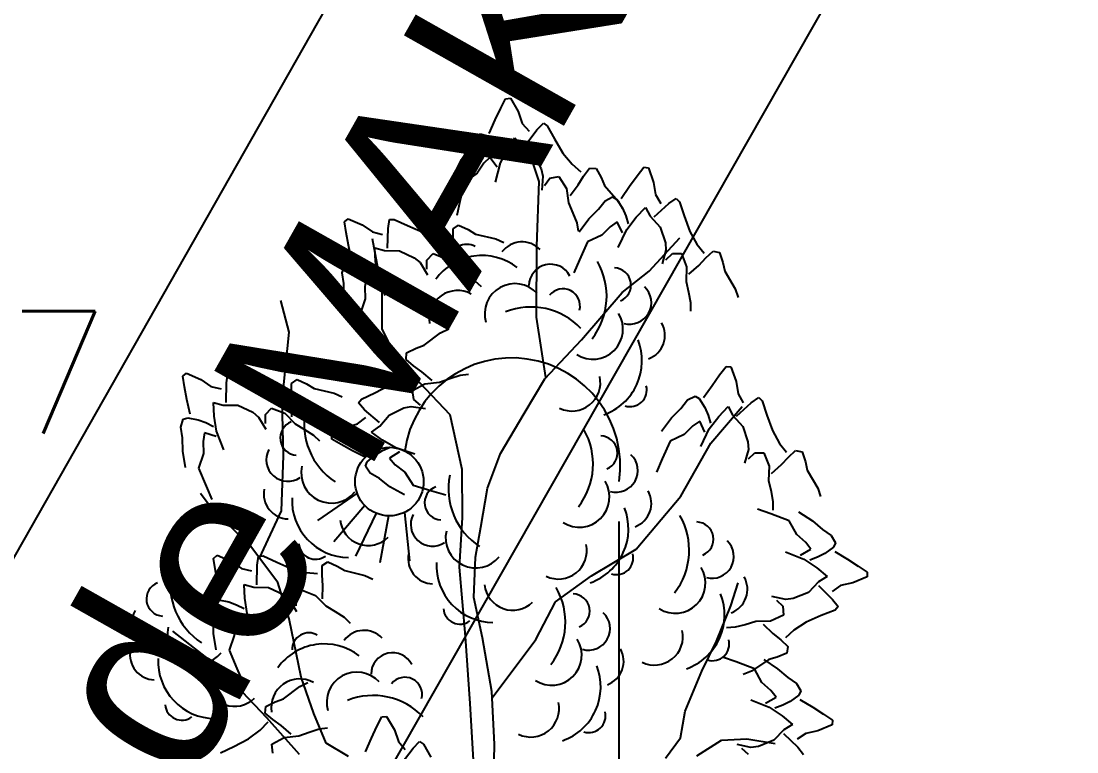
# Model space of a CAD drawing. Header units: millimetres. Extents: x 524954 to 526204, y 9523489 to 9524010.
# Drawn here: x 526067.8 to 526076.41, y 9523978.6 to 9523984.56 of the extents above; entities that cross this region are included whole.
import ezdxf

# ---------------------------------------------------------------- set-up
doc = ezdxf.new("R2010")
doc.units = ezdxf.units.MM
doc.header["$PDMODE"] = 32
doc.header["$PDSIZE"] = 0.5
for name, pattern in [('ACAD_ISO12W100', [21, 12, -3, 0, -3, 0, -3]), ('AXES2', [28.575, 19.05, -3.175, 3.175, -3.175]), ('CACHE2', [4.7625, 3.175, -1.5875])]:
    doc.linetypes.add(name, pattern=pattern)
for name, color, linetype in [('Arbre', 34, 'ACAD_ISO12W100'), ('Axe_Route_Existante', 1, 'AXES2'), ('Bord_Route_Existante', 6, 'Continuous'), ('Réseau_Electrique', 1, 'CACHE2'), ('TopoAlt', 3, 'Continuous'), ('TOPOJIS', 7, 'Continuous'), ('Toponomie', 7, 'CACHE2')]:
    doc.layers.add(name, color=color, linetype=linetype)
doc.layers.add('Bord_Route_Existante_POLY3D', color=6, linetype='Continuous', plot=False)
doc.styles.add('Simplex 1.0', font='Simplex.shx', dxfattribs={"width": 0.99, "height": 1})
doc.styles.get("Standard").update_dxf_attribs({"font": 'arial.ttf'})

# ---------------------------------------------------------------- blocks, each defined once
blk = doc.blocks.new('TCPOINT M')
at = {"color": 0}
blk.add_point((0, 0), dxfattribs=at)
at = {"layer": 'TopoAlt', "style": 'Simplex 1.0', "width": 0.99}
blk.add_attdef('ALT', (0.15, 0.15), '', height=1, dxfattribs=at)
blk = doc.blocks.new('l006')
at = {"color": 0, "linetype": 'Continuous'}
for p, q in [((-0.374983, 0.374983), (0.374983, -0.374983)), ((0.374983, 0.374983), (-0.374983, -0.374983))]:
    blk.add_line(p, q, dxfattribs=at)
at = {"color": 0}
for points in [[(0, 0.374983), (0, 3.874983)], [(-2.13811, 3.780655), (-2.462092, 3.556373)], [(-2.076053, 3.680811), (-2.327604, 3.38372)], [(-1.751571, 3.624204), (-1.711147, 3.227417)], [(-1.982361, 3.616916), (-2.1506, 3.266515)], [(-1.881771, 3.595557), (-1.952051, 3.211468)]]:
    blk.add_lwpolyline(points, dxfattribs=at)
at = {"color": 0, "linetype": 'Continuous'}
blk.add_lwpolyline([(-0.374983, -0.374983), (0.374983, -0.374983), (0.374983, 0.374983), (-0.374983, 0.374983)], close=True, dxfattribs=at)
at = {"color": 0}
blk.add_circle((-1.875, 3.874983), 0.279508, dxfattribs=at)
blk.add_arc((-0.875, 3.999983), 0.883883, 351.869898, 171.869898, dxfattribs=at)
blk = doc.blocks.new('v088')
at = {"color": 3, "linetype": 'Continuous'}
for p, q in [((-0.0686, 12.2238), (-0.0239, 12.3184)), ((-0.0239, 12.3184), (0.0161, 12.3965)), ((0.0161, 12.3965), (0.0546, 12.3999)), ((0.0546, 12.3999), (0.1184, 12.2906)), ((0.1184, 12.2906), (0.1522, 12.1952)), ((-0.1179, 12.1126), (-0.0686, 12.2238)), ((0.1522, 12.1952), (0.2074, 12.1313)), ((0.2717, 12.1435), (0.3242, 12.1966)), ((0.3242, 12.1966), (0.3557, 12.1751)), ((0.3557, 12.1751), (0.415, 12.0689)), ((-0.2828, 11.9912), (-0.2428, 12.0693)), ((-0.2428, 12.0693), (-0.1881, 12.111)), ((-0.1881, 12.111), (-0.1505, 12.0986)), ((-0.1505, 12.0986), (-0.0915, 12.0354)), ((0.0317, 11.9844), (0.0922, 12.0781)), ((0.0922, 12.0781), (0.1437, 12.0135)), ((0.1746, 12.0155), (0.2717, 12.1435)), ((0.415, 12.0689), (0.4841, 11.9528)), ((-0.344, 11.9013), (-0.2828, 11.9912)), ((-0.0915, 12.0354), (-0.0536, 11.98)), ((-0.0536, 11.98), (-0.0225, 11.9193)), ((-0.0252, 11.8718), (0.0317, 11.9844)), ((0.1437, 12.0135), (0.2395, 11.9416)), ((-0.4033, 11.7804), (-0.344, 11.9013)), ((-0.1123, 11.9179), (-0.1618, 11.8694)), ((-0.0542, 11.8389), (-0.1123, 11.9179)), ((0.2395, 11.9416), (0.3048, 11.8248)), ((0.4841, 11.9528), (0.5601, 11.8616)), ((-0.1618, 11.8694), (-0.2169, 11.7884)), ((-0.066, 11.7153), (-0.0252, 11.8718)), ((0.3048, 11.8248), (0.32, 11.7651)), ((0.5601, 11.8616), (0.6304, 11.8005)), ((0.6527, 11.7656), (0.6994, 11.8293)), ((0.6994, 11.8293), (0.7544, 11.828)), ((0.7544, 11.828), (0.796, 11.7537)), ((1.0886, 11.7676), (1.1424, 11.8368)), ((1.1424, 11.8368), (1.1809, 11.833)), ((1.1809, 11.833), (1.2232, 11.7138)), ((-0.3202, 11.714), (-0.3572, 11.5582)), ((-0.2169, 11.7884), (-0.3202, 11.714)), ((0.32, 11.7651), (0.3106, 11.6498)), ((0.3344, 11.6895), (0.378, 11.7487)), ((0.378, 11.7487), (0.4498, 11.7623)), ((0.4498, 11.7623), (0.5114, 11.6644)), ((0.6075, 11.6944), (0.6527, 11.7656)), ((0.796, 11.7537), (0.824, 11.6885)), ((1.027, 11.683), (1.0886, 11.7676)), ((1.2232, 11.7138), (1.2386, 11.6137)), ((0.5114, 11.6644), (0.5299, 11.5465)), ((0.5418, 11.6075), (0.6075, 11.6944)), ((0.824, 11.6885), (0.9344, 11.5607)), ((0.9578, 11.583), (1.027, 11.683)), ((-0.3572, 11.5582), (-0.3824, 11.4437)), ((0.5299, 11.5465), (0.5653, 11.4632)), ((0.7732, 11.4945), (0.827, 11.5637)), ((0.827, 11.5637), (0.8886, 11.5945)), ((0.8886, 11.5945), (0.9232, 11.5753)), ((0.9232, 11.5753), (0.9693, 11.5022)), ((0.9344, 11.5607), (0.97, 11.497)), ((1.2386, 11.6137), (1.2809, 11.5407)), ((1.3463, 11.5407), (1.4079, 11.583)), ((1.4079, 11.583), (1.4348, 11.556)), ((1.4348, 11.556), (1.4733, 11.4406)), ((0.5653, 11.4632), (0.5962, 11.3829)), ((0.6962, 11.4176), (0.7732, 11.4945)), ((0.9693, 11.5022), (0.9963, 11.4406)), ((1.0809, 11.4291), (1.1578, 11.5099)), ((1.1578, 11.5099), (1.1963, 11.4368)), ((1.2271, 11.433), (1.3463, 11.5407)), ((-1.2987, 11.3921), (-1.2695, 11.4174)), ((-1.2853, 11.3054), (-1.2987, 11.3921)), ((-1.2695, 11.4174), (-1.1537, 11.3664)), ((-0.9434, 11.3371), (-0.9319, 11.4109)), ((-0.9319, 11.4109), (-0.8938, 11.412)), ((-0.8938, 11.412), (-0.7835, 11.3608)), ((0.5962, 11.3829), (0.6091, 11.3149)), ((0.6155, 11.3099), (0.6962, 11.4176)), ((0.927, 11.3906), (0.8693, 11.3522)), ((0.9693, 11.3022), (0.927, 11.3906)), ((0.9963, 11.4406), (1.0155, 11.3753)), ((1.004, 11.3291), (1.0809, 11.4291)), ((1.1963, 11.4368), (1.2771, 11.3483)), ((1.4733, 11.4406), (1.5194, 11.3137)), ((-1.266, 11.2026), (-1.2853, 11.3054)), ((-1.1537, 11.3664), (-1.0704, 11.3089)), ((-1.0704, 11.3089), (-0.9882, 11.2895)), ((-0.9469, 11.1764), (-0.9434, 11.3371)), ((-0.7835, 11.3608), (-0.6595, 11.3072)), ((-0.6595, 11.3072), (-0.5444, 11.2779)), ((-0.4131, 11.2545), (-0.4126, 11.3334)), ((-0.4126, 11.3334), (-0.3673, 11.3647)), ((-0.3673, 11.3647), (-0.2901, 11.3288)), ((-0.2901, 11.3288), (-0.2291, 11.2925)), ((-0.2291, 11.2925), (-0.0648, 11.2537)), ((0.8001, 11.2829), (0.6847, 11.2291)), ((0.8693, 11.3522), (0.8001, 11.2829)), ((0.9347, 11.1829), (1.004, 11.3291)), ((1.2771, 11.3483), (1.3194, 11.2214)), ((1.5194, 11.3137), (1.5771, 11.2099)), ((-1.2408, 11.0836), (-1.266, 11.2026)), ((-0.5444, 11.2779), (-0.4516, 11.2697)), ((-0.4079, 11.1703), (-0.4131, 11.2545)), ((-0.0648, 11.2537), (0.0014, 11.223)), ((0.6847, 11.2291), (0.6193, 11.0829)), ((1.3194, 11.2214), (1.3232, 11.1598)), ((1.5771, 11.2099), (1.6348, 11.1368)), ((-1.0503, 11.1789), (-0.9708, 11.1567)), ((-1.0444, 11.0675), (-1.0503, 11.1789)), ((-0.9708, 11.1567), (-0.851, 11.1547)), ((-0.851, 11.1547), (-0.7296, 11.0984)), ((-0.6257, 11.0796), (-0.5755, 11.1328)), ((-0.5755, 11.1328), (-0.4682, 11.0896)), ((-0.4102, 11.0614), (-0.4079, 11.1703)), ((1.3232, 11.1598), (1.2925, 11.0483)), ((1.3232, 11.0829), (1.3771, 11.1329)), ((1.3771, 11.1329), (1.4502, 11.1329)), ((1.4502, 11.1329), (1.4925, 11.0252)), ((1.6502, 11.0983), (1.7079, 11.1522)), ((1.7079, 11.1522), (1.7617, 11.1406)), ((1.7617, 11.1406), (1.7887, 11.0598)), ((-1.3166, 10.9752), (-1.2967, 11.0411)), ((-1.2967, 11.0411), (-1.2589, 11.0531)), ((-1.2589, 11.0531), (-1.1741, 11.0365)), ((-1.1741, 11.0365), (-1.1109, 11.0139)), ((-1.0245, 10.9429), (-1.0444, 11.0675)), ((-0.7296, 11.0984), (-0.6822, 11.0589)), ((-0.6822, 11.0589), (-0.6222, 10.96)), ((-0.6263, 11.0061), (-0.6257, 11.0796)), ((-0.4682, 11.0896), (-0.3841, 11.005)), ((0.6193, 11.0829), (0.5731, 10.9752)), ((1.4925, 11.0252), (1.4886, 10.906)), ((1.5117, 10.9637), (1.5925, 11.0368)), ((1.5925, 11.0368), (1.6502, 11.0983)), ((1.7887, 11.0598), (1.8041, 10.9906)), ((-1.3032, 10.8885), (-1.3166, 10.9752)), ((-1.1109, 11.0139), (-1.0501, 10.983)), ((-0.9657, 10.7922), (-1.0245, 10.9429)), ((-0.3841, 11.005), (-0.3065, 10.9583)), ((-0.3065, 10.9583), (-0.2344, 10.9114)), ((1.8041, 10.9906), (1.8887, 10.8444)), ((-1.3, 10.7798), (-1.3032, 10.8885)), ((-1.122, 10.9292), (-1.1336, 10.8608)), ((-1.1336, 10.8608), (-1.1308, 10.7629)), ((-1.0286, 10.8992), (-1.122, 10.9292)), ((-0.2344, 10.9114), (-0.1841, 10.8638)), ((1.4886, 10.906), (1.5079, 10.8175)), ((-1.2771, 10.6471), (-1.3, 10.7798)), ((1.5079, 10.8175), (1.5233, 10.7329)), ((1.8887, 10.8444), (1.9118, 10.7752)), ((-1.1308, 10.7629), (-1.1708, 10.642)), ((1.5233, 10.7329), (1.5233, 10.6636)), ((-1.1708, 10.642), (-1.1094, 10.4942)), ((-0.514, 10.4875), (-0.4484, 10.5194)), ((-1.1094, 10.4942), (-1.0628, 10.3867)), ((-0.648, 10.3846), (-0.514, 10.4875)), ((-0.7912, 10.3231), (-0.7146, 10.3603)), ((-0.7146, 10.3603), (-0.648, 10.3846)), ((-0.7957, 10.2682), (-0.7912, 10.3231)), ((-0.7348, 10.218), (-0.7957, 10.2682)), ((-0.8359, 10.1311), (-0.7709, 10.1978)), ((-0.6662, 10.1688), (-0.7348, 10.218)), ((-0.5833, 10.0982), (-0.6662, 10.1688)), ((1.7617, 10.1424), (1.8156, 10.2117)), ((1.8156, 10.2117), (1.8541, 10.2078)), ((1.8541, 10.2078), (1.8964, 10.0886)), ((-2.6162, 10.1323), (-2.587, 10.1577)), ((-2.6028, 10.0456), (-2.6162, 10.1323)), ((-2.587, 10.1577), (-2.4712, 10.1066)), ((-2.4712, 10.1066), (-2.3879, 10.0492)), ((-2.2643, 9.9167), (-2.2608, 10.0773)), ((-2.2608, 10.0773), (-2.2494, 10.1511)), ((-2.2494, 10.1511), (-2.2113, 10.1522)), ((-2.2113, 10.1522), (-2.101, 10.101)), ((-2.101, 10.101), (-1.977, 10.0475)), ((-1.7301, 10.0737), (-1.6848, 10.1049)), ((-1.6848, 10.1049), (-1.6075, 10.069)), ((-0.9313, 10.0604), (-0.8359, 10.1311)), ((-0.6418, 10.0712), (-0.5231, 10.0829)), ((-0.5231, 10.0829), (-0.4378, 10.1134)), ((-0.4378, 10.1134), (-0.3559, 10.1397)), ((-0.3559, 10.1397), (-0.2873, 10.1487)), ((1.7002, 10.0578), (1.7617, 10.1424)), ((1.8964, 10.0886), (1.9118, 9.9886)), ((-2.5835, 9.9428), (-2.6028, 10.0456)), ((-2.3879, 10.0492), (-2.3057, 10.0298)), ((-1.977, 10.0475), (-1.8618, 10.0181)), ((-1.8618, 10.0181), (-1.7691, 10.0099)), ((-1.7305, 9.9947), (-1.7301, 10.0737)), ((-1.7254, 9.9105), (-1.7305, 9.9947)), ((-1.6075, 10.069), (-1.5466, 10.0327)), ((-1.5466, 10.0327), (-1.3822, 9.9939)), ((-1.3822, 9.9939), (-1.316, 9.9632)), ((-1.1606, 9.945), (-1.0512, 9.9981)), ((-1.0512, 9.9981), (-0.9313, 10.0604)), ((-0.7431, 10.0152), (-0.6418, 10.0712)), ((-0.7336, 9.9427), (-0.7431, 10.0152)), ((1.631, 9.9578), (1.7002, 10.0578)), ((-2.5582, 9.8238), (-2.5835, 9.9428)), ((-2.3678, 9.9191), (-2.2883, 9.8969)), ((-2.3619, 9.8077), (-2.3678, 9.9191)), ((-1.7277, 9.8016), (-1.7254, 9.9105)), ((-1.1838, 9.9148), (-1.1606, 9.945)), ((-1.1339, 9.8592), (-1.1838, 9.9148)), ((-0.677, 9.8958), (-0.7336, 9.9427)), ((1.4463, 9.8693), (1.5002, 9.9386)), ((1.5002, 9.9386), (1.5617, 9.9693)), ((1.5617, 9.9693), (1.5963, 9.9501)), ((1.5963, 9.9501), (1.6425, 9.877)), ((1.9002, 9.8078), (2.0195, 9.9155)), ((1.9118, 9.9886), (1.9541, 9.9155)), ((2.0195, 9.9155), (2.081, 9.9578)), ((2.081, 9.9578), (2.1079, 9.9309)), ((2.1079, 9.9309), (2.1464, 9.8155)), ((-2.2883, 9.8969), (-2.1685, 9.895)), ((-2.1685, 9.895), (-2.0471, 9.8386)), ((-2.0471, 9.8386), (-1.9997, 9.7992)), ((-1.9438, 9.7464), (-1.9432, 9.8199)), ((-1.9432, 9.8199), (-1.893, 9.873)), ((-1.893, 9.873), (-1.7856, 9.8299)), ((-1.7856, 9.8299), (-1.7015, 9.7452)), ((-1.0116, 9.755), (-1.1339, 9.8592)), ((-0.9342, 9.8156), (-0.8138, 9.874)), ((-0.8138, 9.874), (-0.7533, 9.8858)), ((-0.7533, 9.8858), (-0.6387, 9.8698)), ((1.3694, 9.7924), (1.4463, 9.8693)), ((1.6425, 9.877), (1.6694, 9.8155)), ((1.7541, 9.8039), (1.831, 9.8847)), ((1.831, 9.8847), (1.8695, 9.8116)), ((-2.634, 9.7155), (-2.6142, 9.7814)), ((-2.6142, 9.7814), (-2.5764, 9.7933)), ((-2.5764, 9.7933), (-2.4916, 9.7768)), ((-2.4916, 9.7768), (-2.4283, 9.7541)), ((-2.4283, 9.7541), (-2.3676, 9.7232)), ((-2.3419, 9.6831), (-2.3619, 9.8077)), ((-1.9997, 9.7992), (-1.9397, 9.7002)), ((-1.7015, 9.7452), (-1.624, 9.6985)), ((-1.2895, 9.7147), (-1.1923, 9.7429)), ((-1.1923, 9.7429), (-1.1254, 9.7944)), ((-1.0114, 9.724), (-0.9342, 9.8156)), ((1.2886, 9.6847), (1.3694, 9.7924)), ((1.6002, 9.7655), (1.5425, 9.727)), ((1.6425, 9.677), (1.6002, 9.7655)), ((1.6694, 9.8155), (1.6887, 9.7501)), ((1.6771, 9.7039), (1.7541, 9.8039)), ((1.8695, 9.8116), (1.9502, 9.7232)), ((2.1464, 9.8155), (2.1926, 9.6885)), ((-2.6206, 9.6288), (-2.634, 9.7155)), ((-2.4395, 9.6694), (-2.4511, 9.6011)), ((-2.3461, 9.6395), (-2.4395, 9.6694)), ((-2.2831, 9.5325), (-2.3419, 9.6831)), ((-1.624, 9.6985), (-1.5519, 9.6516)), ((-1.5519, 9.6516), (-1.5015, 9.6041)), ((-1.4022, 9.6572), (-1.2895, 9.7147)), ((-1.401, 9.6186), (-1.4022, 9.6572)), ((-1.0789, 9.6763), (-1.0114, 9.724)), ((-0.9888, 9.6106), (-1.0789, 9.6763)), ((1.4733, 9.6578), (1.3579, 9.6039)), ((1.5425, 9.727), (1.4733, 9.6578)), ((1.6079, 9.5578), (1.6771, 9.7039)), ((1.9502, 9.7232), (1.9925, 9.5962)), ((2.1926, 9.6885), (2.2503, 9.5847)), ((-2.6175, 9.52), (-2.6206, 9.6288)), ((-2.4511, 9.6011), (-2.4483, 9.5032)), ((-1.3254, 9.5742), (-1.401, 9.6186)), ((-1.2335, 9.5242), (-1.3254, 9.5742)), ((-0.8796, 9.5473), (-0.9888, 9.6106)), ((1.3579, 9.6039), (1.2925, 9.4577)), ((1.9925, 9.5962), (1.9964, 9.5347)), ((2.2503, 9.5847), (2.308, 9.5116)), ((-2.5946, 9.3874), (-2.6175, 9.52)), ((-2.4483, 9.5032), (-2.4883, 9.3823)), ((-1.1253, 9.4685), (-1.2335, 9.5242)), ((-1.1132, 9.4352), (-1.0467, 9.4905)), ((-1.0467, 9.4905), (-0.9892, 9.5252)), ((-0.9892, 9.5252), (-0.9269, 9.5527)), ((-0.8484, 9.5165), (-0.9306, 9.463)), ((-0.7257, 9.4976), (-0.8796, 9.5473)), ((1.9964, 9.5347), (1.9656, 9.4231)), ((1.9964, 9.4577), (2.0502, 9.5077)), ((2.0502, 9.5077), (2.1233, 9.5077)), ((2.1233, 9.5077), (2.1656, 9.4)), ((2.3233, 9.4731), (2.381, 9.527)), ((2.381, 9.527), (2.4349, 9.5154)), ((2.4349, 9.5154), (2.4618, 9.4347)), ((-1.1278, 9.3984), (-1.1132, 9.4352)), ((-1.0892, 9.3413), (-1.1278, 9.3984)), ((-0.9306, 9.463), (-0.885, 9.4108)), ((-0.885, 9.4108), (-0.8073, 9.3511)), ((1.2925, 9.4577), (1.2463, 9.35)), ((2.1656, 9.4), (2.1618, 9.2808)), ((2.1849, 9.3385), (2.2657, 9.4116)), ((2.2657, 9.4116), (2.3233, 9.4731)), ((2.4618, 9.4347), (2.4772, 9.3654)), ((-2.4883, 9.3823), (-2.4269, 9.2344)), ((-1.0136, 9.2969), (-1.0892, 9.3413)), ((-0.8073, 9.3511), (-0.7389, 9.2437)), ((2.4772, 9.3654), (2.5618, 9.2193)), ((-2.4269, 9.2344), (-2.3802, 9.1269)), ((-0.9273, 9.2307), (-1.0136, 9.2969)), ((-0.81, 9.1646), (-0.9273, 9.2307)), ((-0.7389, 9.2437), (-0.5855, 9.1979)), ((2.1618, 9.2808), (2.181, 9.1923)), ((2.5618, 9.2193), (2.5849, 9.15)), ((-0.5855, 9.1979), (-0.4727, 9.1661)), ((2.181, 9.1923), (2.1964, 9.1077)), ((2.1801, 9.009), (2.0697, 9.0483)), ((2.1964, 9.1077), (2.1964, 9.0385)), ((2.3301, 8.953), (2.1801, 9.009)), ((2.4064, 9.0272), (2.519, 8.9533)), ((2.3912, 8.8412), (2.3301, 8.953)), ((2.519, 8.9533), (2.6006, 8.8814)), ((2.6006, 8.8814), (2.6731, 8.832)), ((2.4646, 8.7765), (2.3912, 8.8412)), ((2.6731, 8.832), (2.7077, 8.7725)), ((2.2998, 8.7005), (2.4501, 8.6406)), ((2.421, 8.6735), (2.5067, 8.7213)), ((2.5067, 8.7213), (2.4646, 8.7765)), ((2.6907, 8.7368), (2.6207, 8.6861)), ((2.7077, 8.7725), (2.6907, 8.7368)), ((2.7005, 8.7027), (2.8047, 8.6399)), ((-2.3661, 8.6466), (-2.3369, 8.6719)), ((-2.3527, 8.5599), (-2.3661, 8.6466)), ((-2.3369, 8.6719), (-2.2212, 8.6209)), ((-2.2212, 8.6209), (-2.1379, 8.5634)), ((-2.0108, 8.5916), (-1.9993, 8.6654)), ((-1.9993, 8.6654), (-1.9613, 8.6665)), ((-1.9613, 8.6665), (-1.8509, 8.6153)), ((-1.8509, 8.6153), (-1.7269, 8.5617)), ((-1.4801, 8.5879), (-1.4347, 8.6192)), ((-1.4347, 8.6192), (-1.3575, 8.5833)), ((2.4501, 8.6406), (2.5548, 8.5702)), ((2.5609, 8.6554), (2.4969, 8.632)), ((2.6207, 8.6861), (2.5609, 8.6554)), ((2.8047, 8.6399), (2.8931, 8.5838)), ((-2.3334, 8.4571), (-2.3527, 8.5599)), ((-2.1379, 8.5634), (-2.0557, 8.544)), ((-2.0143, 8.4309), (-2.0108, 8.5916)), ((-1.7269, 8.5617), (-1.6118, 8.5324)), ((-1.6118, 8.5324), (-1.519, 8.5242)), ((-1.4805, 8.509), (-1.4801, 8.5879)), ((-1.3575, 8.5833), (-1.2966, 8.547)), ((-1.2966, 8.547), (-1.1322, 8.5082)), ((2.5548, 8.5702), (2.6402, 8.4985)), ((2.8931, 8.5838), (2.9656, 8.5345)), ((2.9656, 8.5345), (2.9641, 8.4958)), ((-2.3082, 8.3381), (-2.3334, 8.4571)), ((-1.4754, 8.4248), (-1.4805, 8.509)), ((-1.1322, 8.5082), (-1.066, 8.4775)), ((2.5697, 8.4555), (2.4865, 8.3693)), ((2.6402, 8.4985), (2.5697, 8.4555)), ((2.8478, 8.4461), (2.749, 8.4244)), ((2.9641, 8.4958), (2.8478, 8.4461)), ((-2.1178, 8.4334), (-2.0382, 8.4112)), ((-2.1118, 8.322), (-2.1178, 8.4334)), ((-2.0382, 8.4112), (-1.9184, 8.4092)), ((-1.9184, 8.4092), (-1.7971, 8.3529)), ((-1.6931, 8.3341), (-1.643, 8.3873)), ((-1.643, 8.3873), (-1.5356, 8.3441)), ((-1.4776, 8.3159), (-1.4754, 8.4248)), ((2.4865, 8.3693), (2.3625, 8.3191)), ((2.5678, 8.4245), (2.6828, 8.3123)), ((2.749, 8.4244), (2.6787, 8.3776)), ((-2.384, 8.2298), (-2.3641, 8.2956)), ((-2.3641, 8.2956), (-2.3264, 8.3076)), ((-2.3264, 8.3076), (-2.2415, 8.291)), ((-2.2415, 8.291), (-2.1783, 8.2684)), ((-2.1783, 8.2684), (-2.1175, 8.2375)), ((-2.0919, 8.1974), (-2.1118, 8.322)), ((-1.7971, 8.3529), (-1.7497, 8.3134)), ((-1.7497, 8.3134), (-1.6897, 8.2145)), ((-1.6937, 8.2606), (-1.6931, 8.3341)), ((-1.5356, 8.3441), (-1.4515, 8.2595)), ((2.3013, 8.3113), (2.188, 8.335)), ((2.2245, 8.3065), (2.2778, 8.2559)), ((2.3625, 8.3191), (2.3013, 8.3113)), ((2.6828, 8.3123), (2.7289, 8.2536)), ((-2.3706, 8.1431), (-2.384, 8.2298)), ((-2.1895, 8.1837), (-2.2011, 8.1153)), ((-2.0961, 8.1537), (-2.1895, 8.1837)), ((-2.0331, 8.0467), (-2.0919, 8.1974)), ((-1.4515, 8.2595), (-1.374, 8.2128)), ((-1.374, 8.2128), (-1.3019, 8.1659)), ((2.2824, 8.183), (2.1776, 8.1339)), ((2.2778, 8.2559), (2.2824, 8.183)), ((2.7037, 8.225), (2.591, 8.1793)), ((2.7289, 8.2536), (2.7037, 8.225)), ((-2.3674, 8.0343), (-2.3706, 8.1431)), ((-2.2011, 8.1153), (-2.1982, 8.0174)), ((-1.3019, 8.1659), (-1.2515, 8.1184)), ((1.9713, 8.1055), (1.8878, 8.0848)), ((2.0584, 8.1303), (1.9713, 8.1055)), ((2.1776, 8.1339), (2.0584, 8.1303)), ((2.1174, 8.1109), (2.1954, 8.0349)), ((2.4672, 8.1253), (2.3672, 8.0611)), ((2.591, 8.1793), (2.4672, 8.1253)), ((-2.3445, 7.9016), (-2.3674, 8.0343)), ((-2.1982, 8.0174), (-2.2383, 7.8966)), ((1.8878, 8.0848), (1.8187, 8.0804)), ((2.1954, 8.0349), (2.2605, 7.9811)), ((2.3672, 8.0611), (2.2979, 7.9989)), ((2.2605, 7.9811), (2.3179, 7.927)), ((2.3179, 7.927), (2.3098, 7.8725)), ((-2.2383, 7.8966), (-2.1768, 7.7487)), ((1.8965, 7.8022), (1.7861, 7.8414)), ((2.2308, 7.8405), (2.1627, 7.8208)), ((2.3098, 7.8725), (2.2308, 7.8405)), ((2.0465, 7.7461), (1.8965, 7.8022)), ((2.1627, 7.8208), (2.0222, 7.7271)), ((2.1227, 7.8203), (2.2353, 7.7465)), ((-2.1768, 7.7487), (-2.1302, 7.6412)), ((2.0222, 7.7271), (1.9545, 7.6997)), ((2.1075, 7.6343), (2.0465, 7.7461)), ((2.2353, 7.7465), (2.3169, 7.6746)), ((2.3169, 7.6746), (2.3894, 7.6252)), ((-1.7972, 7.4997), (-1.6632, 7.6026)), ((-1.6632, 7.6026), (-1.5976, 7.6345)), ((2.1809, 7.5696), (2.1075, 7.6343)), ((2.3894, 7.6252), (2.424, 7.5657)), ((-1.8638, 7.4754), (-1.7972, 7.4997)), ((2.0162, 7.4937), (2.1664, 7.4338)), ((2.1373, 7.4666), (2.223, 7.5144)), ((2.223, 7.5144), (2.1809, 7.5696)), ((2.407, 7.5299), (2.337, 7.4793)), ((2.424, 7.5657), (2.407, 7.5299)), ((2.4169, 7.4959), (2.521, 7.4331)), ((-1.9448, 7.3833), (-1.9404, 7.4382)), ((-1.9404, 7.4382), (-1.8638, 7.4754)), ((2.1664, 7.4338), (2.2711, 7.3633)), ((2.2772, 7.4485), (2.2132, 7.4252)), ((2.337, 7.4793), (2.2772, 7.4485)), ((2.521, 7.4331), (2.6094, 7.377)), ((-1.8839, 7.3331), (-1.9448, 7.3833)), ((-1.8154, 7.2839), (-1.8839, 7.3331)), ((-1.0336, 7.2746), (-0.9936, 7.3527)), ((-0.9936, 7.3527), (-0.9551, 7.3561)), ((-0.9551, 7.3561), (-0.8913, 7.2468)), ((2.2711, 7.3633), (2.3565, 7.2916)), ((2.6094, 7.377), (2.6819, 7.3276)), ((2.6819, 7.3276), (2.6805, 7.289)), ((-2.0805, 7.1754), (-1.985, 7.2461)), ((-1.985, 7.2461), (-1.9201, 7.3129)), ((-1.7325, 7.2133), (-1.8154, 7.2839)), ((-1.587, 7.2285), (-1.5051, 7.2548)), ((-1.5051, 7.2548), (-1.4365, 7.2638)), ((-1.0783, 7.18), (-1.0336, 7.2746)), ((-0.8913, 7.2468), (-0.8575, 7.1514)), ((2.286, 7.2486), (2.2028, 7.1624)), ((2.3565, 7.2916), (2.286, 7.2486)), ((2.5641, 7.2392), (2.4653, 7.2176)), ((2.6805, 7.289), (2.5641, 7.2392)), ((-2.2004, 7.1132), (-2.0805, 7.1754)), ((-1.8923, 7.1303), (-1.791, 7.1862)), ((-1.791, 7.1862), (-1.6722, 7.1979)), ((-1.6722, 7.1979), (-1.587, 7.2285)), ((-1.1277, 7.0688), (-1.0783, 7.18)), ((-0.8575, 7.1514), (-0.8023, 7.0875)), ((-0.7381, 7.0997), (-0.6855, 7.1528)), ((-0.6855, 7.1528), (-0.654, 7.1313)), ((2.2028, 7.1624), (2.0788, 7.1122)), ((2.2841, 7.2177), (2.3991, 7.1055)), ((2.4653, 7.2176), (2.395, 7.1707)), ((-2.3098, 7.06), (-2.2004, 7.1132)), ((-1.8828, 7.0578), (-1.8923, 7.1303)), ((-0.8351, 6.9716), (-0.7381, 7.0997)), ((-0.654, 7.1313), (-0.5947, 7.0251)), ((2.0176, 7.1045), (1.9044, 7.1282)), ((1.9408, 7.0996), (1.9941, 7.049)), ((2.0788, 7.1122), (2.0176, 7.1045)), ((2.3991, 7.1055), (2.4452, 7.0467))]:
    blk.add_line(p, q, dxfattribs=at)
at = {"linetype": 'Continuous'}
for p, q in [((0.2897, 11.7219), (0.1969, 11.9998)), ((0.2697, 11.1929), (0.2897, 11.7219)), ((-0.9914, 10.8307), (-1.0686, 11.252)), ((1.1882, 10.9882), (1.4374, 11.2608)), ((0.2693, 10.6145), (0.2697, 11.1929)), ((0.9679, 10.8157), (1.1882, 10.9882)), ((-0.9911, 10.5198), (-0.9914, 10.8307)), ((0.6339, 10.4293), (0.9679, 10.8157)), ((-1.7492, 10.4915), (-1.8168, 10.7513)), ((0.3448, 10.1217), (0.2693, 10.6145)), ((-0.8352, 10.1996), (-0.9911, 10.5198)), ((-1.8059, 9.9306), (-1.7492, 10.4915)), ((0.3358, 10.1122), (0.6339, 10.4293)), ((-0.6834, 10.0784), (-0.8352, 10.1996)), ((-0.4354, 9.8162), (-0.6834, 10.0784)), ((0.1676, 9.8288), (0.3358, 10.1122)), ((-1.7966, 9.483), (-1.8059, 9.9306)), ((-0.0246, 9.5014), (0.1676, 9.8288)), ((1.6901, 9.587), (1.945, 9.8846)), ((-0.339, 9.3704), (-0.4354, 9.8162)), ((1.4442, 9.1527), (1.6901, 9.587)), ((-1.8121, 9.0349), (-1.7966, 9.483)), ((-0.1306, 9.2193), (-0.0246, 9.5014)), ((-0.337, 8.9787), (-0.339, 9.3704)), ((-0.1861, 8.901), (-0.1306, 9.2193)), ((-2.3783, 9.048), (-2.4742, 9.1766)), ((1.08, 8.7222), (1.4442, 9.1527)), ((-2.0737, 8.7558), (-2.3783, 9.048)), ((-1.992, 8.6473), (-1.8121, 9.0349)), ((-0.3597, 8.574), (-0.337, 8.9787)), ((-0.2308, 8.6575), (-0.1861, 8.901)), ((-1.8434, 8.4497), (-2.0737, 8.7558)), ((0.7177, 8.5032), (1.08, 8.7222)), ((-0.2426, 8.3277), (-0.2308, 8.6575)), ((-0.3105, 8.0091), (-0.3597, 8.574)), ((-1.7501, 8.1531), (-1.8434, 8.4497)), ((0.4236, 8.2918), (0.7177, 8.5032)), ((1.8546, 8.2596), (1.9129, 8.4473)), ((-0.1735, 7.9995), (-0.2426, 8.3277)), ((0.2621, 7.9837), (0.4236, 8.2918)), ((1.7363, 7.971), (1.8546, 8.2596)), ((-1.6531, 7.6763), (-1.7501, 8.1531)), ((-2.3581, 7.786), (-2.6995, 8.0525)), ((-0.2742, 7.4626), (-0.3105, 8.0091)), ((-0.0959, 7.5596), (-0.1735, 7.9995)), ((-0.0934, 7.5087), (0.2621, 7.9837)), ((1.617, 7.726), (1.7363, 7.971)), ((-2.1294, 7.5544), (-2.3581, 7.786)), ((-1.5474, 7.38), (-1.6531, 7.6763)), ((1.4808, 7.3998), (1.617, 7.726)), ((-1.9323, 7.3471), (-2.1294, 7.5544)), ((-0.0745, 7.1309), (-0.0959, 7.5596)), ((-0.2365, 6.8477), (-0.2742, 7.4626)), ((-1.6648, 7.048), (-1.9323, 7.3471)), ((-1.4491, 7.1395), (-1.5474, 7.38)), ((1.4418, 7.1813), (1.4808, 7.3998)), ((1.3209, 7.0171), (1.4418, 7.1813)), ((1.5755, 7.0348), (1.778, 7.1634)), ((1.778, 7.1634), (1.983, 7.1739)), ((1.983, 7.1739), (2.2139, 7.1352)), ((-1.2665, 7.0314), (-1.4491, 7.1395)), ((-0.0837, 6.6768), (-0.0745, 7.1309))]:
    blk.add_line(p, q, dxfattribs=at)
at = {"color": 3, "linetype": 'Continuous'}
for centre, major_axis, start_param, end_param in [((-0.3005, 11.0717), (0.0964, 0.0964), 0.254619, 2.377018), ((0.1501, 11.0237), (0.1445, 0.1445), 6.263619, 7.998733), ((-0.1756, 10.6509), (0.3298, 0.3298), 0.12682, 1.733702), ((0.3829, 10.8698), (-0.1246, 0.1246), 4.396235, 7.060094), ((0.2754, 10.7857), (0.3995, 0.3995), 4.836335, 6.022049), ((0.8987, 10.8757), (0.099, 0.099), 4.31771, 7.031286), ((0.0911, 10.6412), (0.1741, 0.1741), 6.236163, 8.918901), ((0.4834, 10.7051), (-0.099, 0.099), 3.680741, 6.394318), ((1.0287, 10.7332), (-0.1246, 0.1246), 2.081137, 4.744996), ((-0.3757, 10.5998), (0.1641, 0.1641), 0.282297, 2.520721), ((0.2226, 10.1318), (-0.3995, 0.3995), 4.689978, 5.875693), ((0.7276, 10.5169), (-0.1741, 0.1741), 1.793126, 4.475865), ((1.1114, 10.4666), (-0.1445, 0.1445), 2.713295, 4.448408), ((0.6623, 10.2582), (-0.3298, 0.3298), 2.69514, 4.302022), ((0.5573, 10.0804), (0.1641, 0.1641), 3.478918, 5.717341), ((1.0314, 10.0206), (0.0964, 0.0964), 3.62262, 5.745019), ((-1.0632, 9.7428), (0.3995, 0.3995), 2.158504, 3.344219), ((-1.6825, 9.6282), (-0.099, 0.099), -0.421529, 2.292047), ((0.1648, 9.4153), (0.3995, 0.3995), 4.836335, 6.022049), ((0.7881, 9.5054), (-0.099, 0.099), 2.746913, 5.46049), ((-1.7599, 9.4514), (-0.1246, 0.1246), 0.293965, 2.957824), ((0.9181, 9.3628), (0.1246, 0.1246), 3.651933, 6.315792), ((-1.4053, 9.3432), (0.1741, 0.1741), 2.133893, 4.816631), ((0.1148, 9.2139), (-0.3995, 0.3995), 0.587708, 1.773422), ((-0.5045, 9.0993), (0.099, 0.099), 1.149268, 3.862844), ((0.617, 9.1466), (-0.1741, 0.1741), 1.793126, 4.475865), ((-1.7527, 9.1724), (-0.1445, 0.1445), 0.590553, 2.325666), ((-1.2605, 9.1191), (0.3298, 0.3298), 2.307735, 3.914618), ((1.0008, 9.0963), (-0.1445, 0.1445), 2.713295, 4.448408), ((0.5518, 8.8878), (-0.3298, 0.3298), 2.69514, 4.302022), ((-1.1039, 8.9843), (0.1641, 0.1641), 2.463212, 4.701636), ((-0.5819, 8.9225), (0.1246, 0.1246), 1.864761, 4.52862), ((0.9486, 8.7133), (-0.3995, 0.3995), 3.265538, 4.451253), ((1.5719, 8.8034), (0.099, 0.099), 4.31771, 7.031286), ((-0.2273, 8.8143), (0.1741, 0.1741), 2.133893, 4.816631), ((1.7019, 8.6608), (0.1246, 0.1246), 3.651933, 6.315792), ((-1.5338, 8.7756), (0.0964, 0.0964), 2.435534, 4.557933), ((0.4467, 8.71), (-0.1641, 0.1641), 1.908121, 4.146545), ((-0.5746, 8.6435), (0.1445, 0.1445), 2.161349, 3.896462), ((-0.0825, 8.5902), (0.3298, 0.3298), 2.307735, 3.914618), ((0.9208, 8.6502), (0.0964, 0.0964), 3.62262, 5.745019), ((-2.1547, 8.4302), (0.3995, 0.3995), 2.158504, 3.344219), ((1.4008, 8.4446), (0.1741, 0.1741), 3.363922, 6.046661), ((-2.774, 8.3155), (-0.099, 0.099), -0.421529, 2.292047), ((1.7845, 8.3943), (-0.1445, 0.1445), 2.713295, 4.448408), ((0.0741, 8.4554), (0.1641, 0.1641), 2.463212, 4.701636), ((-0.0612, 8.1267), (-0.3995, 0.3995), 3.265538, 4.451253), ((0.5622, 8.2168), (0.099, 0.099), 4.31771, 7.031286), ((1.3355, 8.1858), (-0.3298, 0.3298), 2.69514, 4.302022), ((-2.8514, 8.1388), (-0.1246, 0.1246), 0.293965, 2.957824), ((-0.3558, 8.2467), (0.0964, 0.0964), 2.435534, 4.557933), ((0.6922, 8.0742), (-0.1246, 0.1246), 2.081137, 4.744996), ((-2.4968, 8.0306), (0.1741, 0.1741), 2.133893, 4.816631), ((-1.5891, 7.9031), (0.0964, 0.0964), 0.254619, 2.377018), ((-1.1385, 7.8551), (-0.1445, 0.1445), 4.692823, 6.427936), ((1.2305, 8.008), (0.1641, 0.1641), 3.478918, 5.717341), ((-1.4642, 7.4823), (0.3298, 0.3298), 0.12682, 1.733702), ((0.391, 7.858), (0.1741, 0.1741), 3.363922, 6.046661), ((1.7045, 7.9482), (-0.0964, 0.0964), 2.051824, 4.174223), ((-2.8441, 7.8598), (-0.1445, 0.1445), 0.590553, 2.325666), ((-0.9057, 7.7012), (0.1246, 0.1246), 5.967031, 8.63089), ((0.7748, 7.8077), (-0.1445, 0.1445), 2.713295, 4.448408), ((-2.352, 7.8064), (0.3298, 0.3298), 2.307735, 3.914618), ((0.3258, 7.5992), (0.3298, 0.3298), 4.265936, 5.872819), ((-1.6643, 7.4312), (-0.1641, 0.1641), -1.288499, 0.949924), ((-1.1975, 7.4726), (-0.1741, 0.1741), 4.665366, 7.348105), ((-0.8052, 7.5365), (-0.099, 0.099), 3.680741, 6.394318), ((-2.1954, 7.6717), (0.1641, 0.1641), 2.463212, 4.701636), ((-1.0661, 6.9632), (-0.3995, 0.3995), 4.689978, 5.875693), ((-2.6253, 7.463), (0.0964, 0.0964), 2.435534, 4.557933), ((0.2207, 7.4214), (0.1641, 0.1641), 3.478918, 5.717341), ((0.6948, 7.3616), (-0.0964, 0.0964), 2.051824, 4.174223)]:
    blk.add_ellipse(centre, major_axis=major_axis, ratio=1, start_param=start_param, end_param=end_param, dxfattribs=at)

msp = doc.modelspace()

# ---------------------------------------------------------------- linework, layer by layer
at = {"layer": 'Axe_Route_Existante', "ltscale": 0.5, "flags": 128}
msp.add_lwpolyline([(525586.6994, 9523773.0043), (525594.4376, 9523777.1057), (525618.2229, 9523789.4065), (525625.0129, 9523793.7296), (525631.5954, 9523797.5958), (525637.6323, 9523800.898), (525652.7907, 9523807.4205), (525669.1057, 9523811.8233), (525685.9787, 9523814.8844), (525693.0882, 9523815.6537), (525707.4543, 9523816.6941), (525717.0394, 9523816.8402), (525725.2968, 9523816.6435), (525729.6978, 9523816.3778), (525741.4061, 9523815.1773), (525741.8403, 9523815.1171), (525749.6993, 9523813.8772), (525775.145, 9523809.3024), (525803.4219, 9523804.2013), (525817.048, 9523801.6819), (525827.8514, 9523799.7712), (525839.0562, 9523798.4289), (525854.6501, 9523797.3762), (525870.1716, 9523796.8141), (525884.2075, 9523797.0198), (525899.003, 9523797.7886), (525917.1249, 9523799.7726), (525932.3412, 9523803.1557), (525937.7466, 9523804.8091), (525941.8028, 9523806.2559), (525947.1408, 9523808.7683), (525964.848, 9523819.1976), (525980.5409, 9523832.4534), (525991.8174, 9523846.4015), (526001.8958, 9523863.645), (526032.9685, 9523917.4722), (526051.5301, 9523951.6341), (526076.2594, 9523995.1882)], dxfattribs=at)
at = {"layer": 'Bord_Route_Existante', "flags": 128}
msp.add_lwpolyline([(526080.0158, 9523994.6212), (526080.0158, 9523994.6212), (526051.3728, 9523944.3645), (526050.5485, 9523936.1309), (526045.92, 9523926.99), (526043.5903, 9523917.5189), (526044.935, 9523912.4796), (526047.152, 9523908.9246), (526050.3708, 9523905.9084), (526053.4946, 9523904.1835), (526065.9764, 9523898.5674), (526071.5529, 9523896.1188), (526076.6088, 9523894.6254), (526080.0321, 9523893.9023), (526083.2645, 9523892.6779), (526086.9347, 9523890.5828), (526090.09, 9523888.0109), (526092.7429, 9523886.6609), (526094.5895, 9523886.082), (526101.7327, 9523884.9555), (526110.2761, 9523883.7176)], dxfattribs=at)
at = {"layer": 'Bord_Route_Existante_POLY3D'}
msp.add_polyline3d([(526080.0158, 9523994.6212, 311.98), (526051.3728, 9523944.3645, 310.9), (526050.5485, 9523936.1309, 310.62), (526045.92, 9523926.99, 310.29), (526043.5903, 9523917.5189, 309.87), (526044.935, 9523912.4796, 309.45), (526047.152, 9523908.9246, 309.14), (526050.3708, 9523905.9084, 308.82), (526053.4946, 9523904.1835, 308.56), (526065.9764, 9523898.5674, 307.92), (526071.5529, 9523896.1188, 307.84), (526076.6088, 9523894.6254, 307.75), (526079.9, 9523893.9691, 307.69), (526080.0321, 9523893.9023, 307.67), (526083.2645, 9523892.6779, 0), (526086.9347, 9523890.5828, 307.49), (526089.1084, 9523888.7745, 307.43), (526090.09, 9523888.0109, 307.37), (526092.7429, 9523886.6609, 307.26), (526094.5895, 9523886.082, 307.21), (526101.7327, 9523884.9555, 306.86), (526109.9285, 9523883.7924, 306.4)], dxfattribs=at)

# ---------------------------------------------------------------- block references
at = {"layer": 'Arbre'}
msp.add_blockref('v088', (526071.7325, 9523971.5272), dxfattribs=at)
at = {"layer": 'Réseau_Electrique'}
msp.add_blockref('l006', (526072.6754, 9523976.9251), dxfattribs=at)
at = {"layer": 'TOPOJIS'}
ref = msp.add_blockref('TCPOINT M', (526063.8093, 9523981.1414, 311.67), dxfattribs=at)
ref.add_attrib('ALT', '311.67', (526063.8593, 9523981.1914, 311.67), dxfattribs={"layer": 'TopoAlt', "height": 1, "style": 'Simplex 1.0', "width": 0.99})

# ---------------------------------------------------------------- texts
at = {"layer": 'Toponomie', "insert": (526064.3595, 9523972.8339), "char_height": 1.5, "width": 38.520356, "attachment_point": 1, "rotation": 60.52788}
msp.add_mtext('Hopital de MAKELEKELE >>', dxfattribs=at)

doc.saveas('drawing.dxf')
